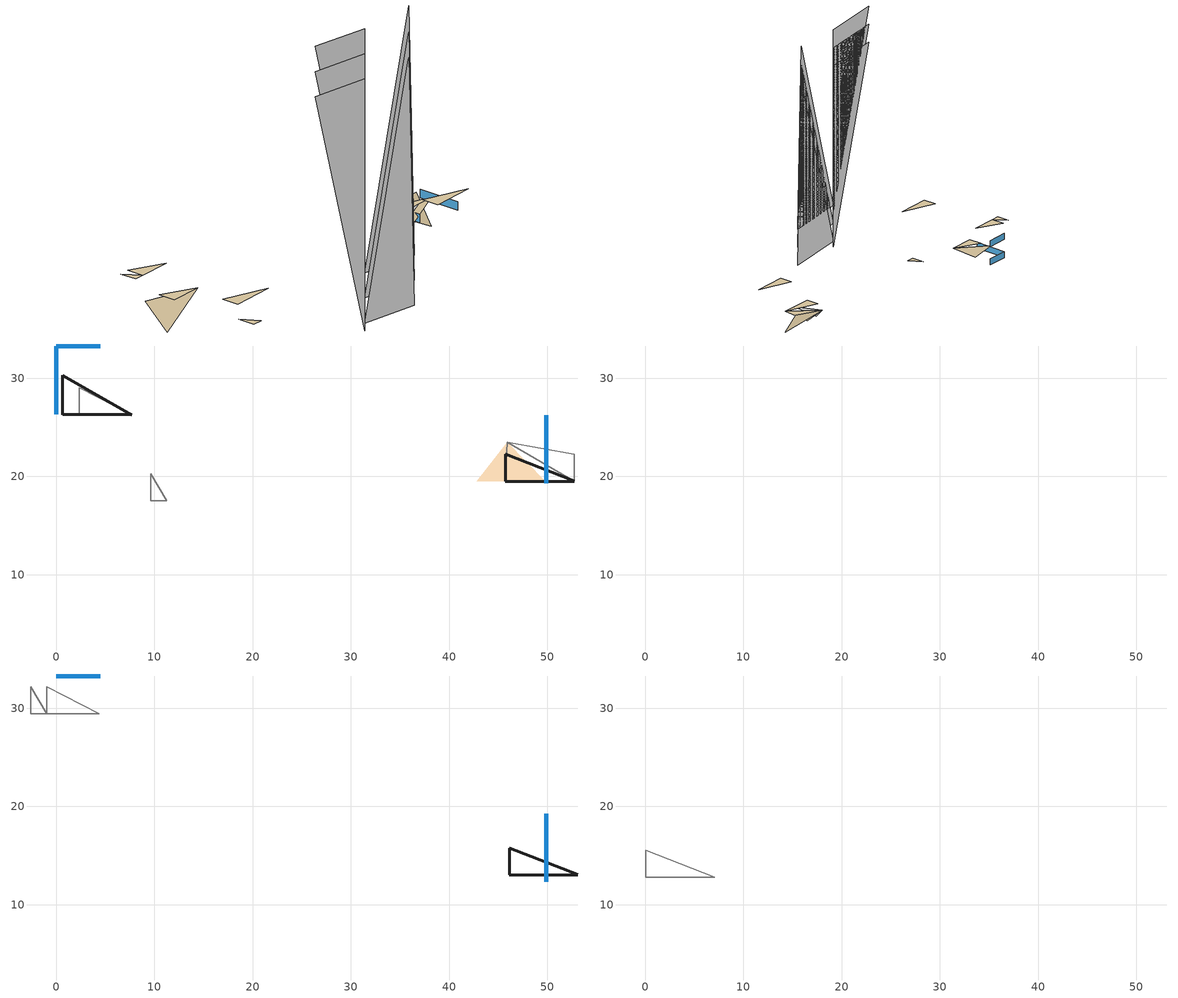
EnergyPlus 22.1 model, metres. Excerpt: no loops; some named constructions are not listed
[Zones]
EnclosedOffice_Mid_6 ZN
 wall outside (nonres_ext_wall): 0.71,30.29,6.96 7.69,26.29,7.76 0.71,26.29,3.25
 wall inside (int_wall): 2.35,29.04 2.35,26.29 7.69,26.29 z7.76
 window (Window_U_0.57_SHGC_0.39): 4.48,33.27 0.03,33.27 z4.98:6.31; 0,33.25 0,26.32 z4.98:6.29
EnclosedOffice_Mid_5 ZN
 wall inside (int_wall): 9.64,20.25 9.64,17.51 11.28,17.51 z3.79
EnclosedOffice_Mid_7 ZN
 wall outside (nonres_ext_wall): 45.74,22.24 45.74,19.5 52.72,19.5 z7.93
 wall inside (int_wall): 45.94,23.5,6.96 52.72,19.5,7.93 45.74,19.5,3.43; 45.94,23.5,6.96 52.72,22.24,7.93 52.72,19.5,3.43
 window (Window_U_0.57_SHGC_0.39): 49.91,19.32 49.91,26.25 z4.98:6.29
 ceiling to MidFloor_Plenum ZN (DropCeiling): 45.94,23.5,6.96 49.79,19.5,7.92 42.81,19.5,3.42
Corridor_Bot_1 ZN
 ceiling to FirstFloor_Plenum ZN (DropCeiling): 16.64,2.74,4.5 5.34,2.74,45.41 16.64,2.74,44.19
Corridor_Bot_2 ZN
 ceiling to FirstFloor_Plenum ZN (DropCeiling): 27.93,2.74,4.5 16.64,2.74,5.72 26.71,2.74,44.19
Corridor_Mid_1 ZN
 ceiling to MidFloor_Plenum ZN (DropCeiling): 16.64,2.74,8.47 5.34,2.74,49.37 16.64,2.74,48.15
Corridor_Mid_2 ZN
 ceiling to MidFloor_Plenum ZN (DropCeiling): 27.93,2.74,8.47 16.64,2.74,9.69 26.71,2.74,48.15
EnclosedOffice_Top_6 ZN
 wall inside (int_wall): -0.95,32.17 -0.95,29.43 4.39,29.43 z11.88; -2.59,32.17 -2.59,29.43 -0.95,29.43 z11.88
 window (Window_U_0.57_SHGC_0.39): 4.48,33.27 0.03,33.27 z8.95:10.27
EnclosedOffice_Top_8 ZN
 wall outside (nonres_ext_wall): 46.14,15.77 46.14,13.02 53.12,13.02 z11
 window (Window_U_0.57_SHGC_0.39): 49.91,12.35 49.91,19.27 z8.95:10.26
Corridor_Top_1 ZN
 ceiling to TopFloor_Plenum ZN (DropCeiling): 16.64,2.74,12.43 5.34,2.74,53.33 16.64,2.74,52.11
Corridor_Top_2 ZN
 ceiling to TopFloor_Plenum ZN (DropCeiling): 27.93,2.74,12.43 16.64,2.74,13.65 26.71,2.74,52.11
EnclosedOffice_Top_4 ZN
 wall inside (int_wall): 0.1,15.55 0.1,12.81 7.08,12.81 z11.7
[Schedule:Compact]
EnclosedOffice_Top_1 ZN Occupancy Schedule: Through: 12/31, For: Monday, Until: 07:00, 0, Until: 07:20, 0, Until: 07:40, 0, Until: 08:00, 0, Until: 08:20, 1, Until: 08:40, 1, Until: 09:00, 0.5, Until: 09:20, 0.5, Until: 09:40, 0.5, Until: 10:00, 0.5, Until: 10:20, 1, Until: 10:40, 1, Until: 11:00, 0.5, Until: 11:20, 0.5, Until: 11:40, 0.5, Until: 12:00, 0.5, Until: 12:20, 0.5, Until: 12:40, 0, Until: 13:00, 0, Until: 13:20, 0.5, Until: 13:40, 0, Until: 14:00, 0.5, Until: 14:20, 0.5, Until: 14:40, 0.5, Until: 15:00, 0.5, Until: 15:20, 1, Until: 15:40, 1, Until: 16:00, 1, Until: 16:20, 1, Until: 16:40, 0.5, Until: 17:00, 0.5, Until: 17:20, 0.5, Until: 17:40, 1, Until: 18:00, 1, Until: 18:20, 0.5, Until: 18:40, 0, Until: 19:00, 0, Until: 19:20, 0, Until: 19:40, 0, Until: 20:00, 0, Until: 20:20, 0, Until: 20:40, 0, Until: 21:00, 0, Until: 24:00, 0, For: Tuesday, Until: 07:00, 0, Until: 07:20, 0, Until: 07:40, 0, Until: 08:00, 0, Until: 08:20, 0, Until: 08:40, 1, Until: 09:00, 1, Until: 09:20, 1, Until: 09:40, 1, Until: 10:00, 1, Until: 10:20, 1, Until: 10:40, 0.5, Until: 11:00, 0.5, Until: 11:20, 1, Until: 11:40, 1, Until: 12:00, 1, Until: 12:20, 1, Until: 12:40, 1, Until: 13:00, 0.5, Until: 13:20, 0, Until: 13:40, 0, Until: 14:00, 0, Until: 14:20, 0.5, Until: 14:40, 0.5, Until: 15:00, 0.5, Until: 15:20, 0.5, Until: 15:40, 0.5, Until: 16:00, 0, Until: 16:20, 0.5, Until: 16:40, 1, Until: 17:00, 1, Until: 17:20, 1, Until: 17:40, 1, Until: 18:00, 0.5, Until: 18:20, 0.5, Until: 18:40, 0.5, Until: 19:00, 0, Until: 19:20, 0, Until: 19:40, 0, Until: 20:00, 0, Until: 20:20, 0, Until: 20:40, 0, Until: 21:00, 0, Until: 24:00, 0, For: Wednesday, Until: 07:00, 0, Until: 07:20, 0, Until: 07:40, 0, Until: 08:00, 0.5, Until: 08:20, 0.5, Until: 08:40, 1, Until: 09:00, 1, Until: 09:20, 1, Until: 09:40, 1, Until: 10:00, 1, Until: 10:20, 1, Until: 10:40, 1, Until: 11:00, 1, Until: 11:20, 1, Until: 11:40, 1, Until: 12:00, 1, Until: 12:20, 1, Until: 12:40, 0.5, Until: 13:00, 0, Until: 13:20, 0, Until: 13:40, 0, Until: 14:00, 0.5, Until: 14:20, 0.5, Until: 14:40, 0.5, Until: 15:00, 0.5, Until: 15:20, 0.5, Until: 15:40, 1, Until: 16:00, 1, Until: 16:20, 1, Until: 16:40, 1, Until: 17:00, 1, Until: 17:20, 1, Until: 17:40, 0.5, Until: 18:00, 0.5, Until: 18:20, 0, Until: 18:40, 0, Until: 19:00, 0, Until: 19:20, 0, Until: 19:40, 0, Until: 20:00, 0, Until: 20:20, 0, Until: 20:40, 0, Until: 21:00, 0, Until: 24:00, 0, For: Thursday, Until: 07:00, 0, Until: 07:20, 0, Until: 07:40, 0.5, Until: 08:00, 0, Until: 08:20, 0.5, Until: 08:40, 0.5, Until: 09:00, 0, Until: 09:20, 0.5, Until: 09:40, 0.5, Until: 10:00, 0.5, Until: 10:20, 1, Until: 10:40, 1, Until: 11:00, 1, Until: 11:20, 1, Until: 11:40, 1, Until: 12:00, 1, Until: 12:20, 0.5, Until: 12:40, 0, Until: 13:00, 0, Until: 13:20, 0.5, Until: 13:40, 0, Until: 14:00, 0.5, Until: 14:20, 0.5, Until: 14:40, 0.5, Until: 15:00, 0.5, Until: 15:20, 1, Until: 15:40, 1, Until: 16:00, 1, Until: 16:20, 1, Until: 16:40, 0.5, Until: 17:00, 0.5, Until: 17:20, 0.5, Until: 17:40, 1, Until: 18:00, 0.5, Until: 18:20, 0.5, Until: 18:40, 0, Until: 19:00, 0, Until: 19:20, 0, Until: 19:40, 0, Until: 20:00, 0, Until: 20:20, 0, Until: 20:40, 0, Until: 21:00, 0, Until: 24:00, 0, For: Friday, Until: 07:00, 0, Until: 07:20, 0, Until: 07:40, 0, Until: 08:00, 0, Until: 08:20, 0.5, Until: 08:40, 0.5, Until: 09:00, 0.5, Until: 09:20, 0.5, Until: 09:40, 0.5, Until: 10:00, 0.5, Until: 10:20, 0.5, Until: 10:40, 0.5, Until: 11:00, 0.5, Until: 11:20, 0.5, Until: 11:40, 0.5, Until: 12:00, 0.5, Until: 12:20, 0.5, Until: 12:40, 0.5, Until: 13:00, 0.5, Until: 13:20, 0.5, Until: 13:40, 0, Until: 14:00, 0, Until: 14:20, 0, Until: 14:40, 0.5, Until: 15:00, 0.5, Until: 15:20, 0.5, Until: 15:40, 0.5, Until: 16:00, 0.5, Until: 16:20, 0.5, Until: 16:40, 0.5, Until: 17:00, 0.5, Until: 17:20, 0.5, Until: 17:40, 0.5, Until: 18:00, 0, Until: 18:20, 0, Until: 18:40, 0.5, Until: 19:00, 0, Until: 19:20, 0, Until: 19:40, 0, Until: 20:00, 0, Until: 20:20, 0, Until: 20:40, 0, Until: 21:00, 0, Until: 24:00, 0, For: Saturday, Until: 07:00, 0, Until: 07:20, 0, Until: 07:40, 0, Until: 08:00, 0, Until: 08:20, 0, Until: 08:40, 0, Until: 09:00, 0, Until: 09:20, 0, Until: 09:40, 0, Until: 10:00, 0, Until: 10:20, 0, Until: 10:40, 0, Until: 11:00, 0, Until: 11:20, 0, Until: 11:40, 0, Until: 12:00, 0, Until: 12:20, 0, Until: 12:40, 0, Until: 13:00, 0, Until: 13:20, 0, Until: 13:40, 0, Until: 14:00, 0, Until: 14:20, 0, Until: 14:40, 0, Until: 15:00, 0, Until: 15:20, 0, Until: 15:40, 0, Until: 16:00, 0, Until: 24:00, 0, For: Sunday WinterDesignDay Holiday CustomDay1 CustomDay2, Until: 24:00, 0, For: SummerDesignDay, Until: 06:00, 0, Until: 22:00, 1, Until: 24:00, 0.05
EnclosedOffice_Top_2 ZN Occupancy Schedule: Through: 12/31, For: Monday, Until: 07:00, 0, Until: 07:20, 0, Until: 07:40, 0, Until: 08:00, 0, Until: 08:20, 1, Until: 08:40, 1, Until: 09:00, 1, Until: 09:20, 1, Until: 09:40, 1, Until: 10:00, 1, Until: 10:20, 1, Until: 10:40, 0.5, Until: 11:00, 0.5, Until: 11:20, 0.5, Until: 11:40, 1, Until: 12:00, 1, Until: 12:20, 1, Until: 12:40, 1, Until: 13:00, 1, Until: 13:20, 0.5, Until: 13:40, 0, Until: 14:00, 0, Until: 14:20, 0.5, Until: 14:40, 1, Until: 15:00, 0.5, Until: 15:20, 0.5, Until: 15:40, 1, Until: 16:00, 1, Until: 16:20, 1, Until: 16:40, 1, Until: 17:00, 0.5, Until: 17:20, 0.5, Until: 17:40, 0.5, Until: 18:00, 0, Until: 18:20, 0.5, Until: 18:40, 0, Until: 19:00, 0, Until: 19:20, 0, Until: 19:40, 0, Until: 20:00, 0, Until: 20:20, 0, Until: 20:40, 0, Until: 21:00, 0, Until: 24:00, 0, For: Tuesday, Until: 07:00, 0, Until: 07:20, 0, Until: 07:40, 0, Until: 08:00, 0, Until: 08:20, 0.5, Until: 08:40, 0.5, Until: 09:00, 1, Until: 09:20, 1, Until: 09:40, 1, Until: 10:00, 0.5, Until: 10:20, 0.5, Until: 10:40, 1, Until: 11:00, 1, Until: 11:20, 1, Until: 11:40, 1, Until: 12:00, 1, Until: 12:20, 1, Until: 12:40, 0.5, Until: 13:00, 0.5, Until: 13:20, 0, Until: 13:40, 0, Until: 14:00, 0.5, Until: 14:20, 1, Until: 14:40, 0.5, Until: 15:00, 0.5, Until: 15:20, 1, Until: 15:40, 1, Until: 16:00, 1, Until: 16:20, 1, Until: 16:40, 1, Until: 17:00, 1, Until: 17:20, 1, Until: 17:40, 1, Until: 18:00, 1, Until: 18:20, 0.5, Until: 18:40, 0, Until: 19:00, 0, Until: 19:20, 0, Until: 19:40, 0, Until: 20:00, 0, Until: 20:20, 0, Until: 20:40, 0, Until: 21:00, 0, Until: 24:00, 0, For: Wednesday, Until: 07:00, 0, Until: 07:20, 0, Until: 07:40, 0, Until: 08:00, 0, Until: 08:20, 1, Until: 08:40, 0.5, Until: 09:00, 0.5, Until: 09:20, 0.5, Until: 09:40, 0.5, Until: 10:00, 0.5, Until: 10:20, 0.5, Until: 10:40, 1, Until: 11:00, 0.5, Until: 11:20, 0.5, Until: 11:40, 0.5, Until: 12:00, 0.5, Until: 12:20, 0.5, Until: 12:40, 1, Until: 13:00, 1, Until: 13:20, 0, Until: 13:40, 0, Until: 14:00, 0, Until: 14:20, 1, Until: 14:40, 1, Until: 15:00, 1, Until: 15:20, 1, Until: 15:40, 1, Until: 16:00, 1, Until: 16:20, 1, Until: 16:40, 0.5, Until: 17:00, 0.5, Until: 17:20, 0.5, Until: 17:40, 1, Until: 18:00, 1, Until: 18:20, 1, Until: 18:40, 0, Until: 19:00, 0, Until: 19:20, 0, Until: 19:40, 0, Until: 20:00, 0, Until: 20:20, 0, Until: 20:40, 0, Until: 21:00, 0, Until: 24:00, 0, For: Thursday, Until: 07:00, 0, Until: 07:20, 0, Until: 07:40, 0, Until: 08:00, 0, Until: 08:20, 0, Until: 08:40, 0.5, Until: 09:00, 0.5, Until: 09:20, 1, Until: 09:40, 1, Until: 10:00, 1, Until: 10:20, 1, Until: 10:40, 1, Until: 11:00, 1, Until: 11:20, 1, Until: 11:40, 1, Until: 12:00, 1, Until: 12:20, 1, Until: 12:40, 1, Until: 13:00, 0.5, Until: 13:20, 0, Until: 13:40, 0, Until: 14:00, 0.5, Until: 14:20, 1, Until: 14:40, 1, Until: 15:00, 1, Until: 15:20, 1, Until: 15:40, 1, Until: 16:00, 1, Until: 16:20, 1, Until: 16:40, 1, Until: 17:00, 1, Until: 17:20, 1, Until: 17:40, 1, Until: 18:00, 0, Until: 18:20, 0, Until: 18:40, 0, Until: 19:00, 0, Until: 19:20, 0, Until: 19:40, 0, Until: 20:00, 0, Until: 20:20, 0, Until: 20:40, 0, Until: 21:00, 0, Until: 24:00, 0, For: Friday, Until: 07:00, 0, Until: 07:20, 0, Until: 07:40, 0, Until: 08:00, 0, Until: 08:20, 0.5, Until: 08:40, 0.5, Until: 09:00, 0.5, Until: 09:20, 0.5, Until: 09:40, 0.5, Until: 10:00, 0.5, Until: 10:20, 0.5, Until: 10:40, 0.5, Until: 11:00, 0.5, Until: 11:20, 0.5, Until: 11:40, 0, Until: 12:00, 0, Until: 12:20, 0, Until: 12:40, 0, Until: 13:00, 0, Until: 13:20, 0.5, Until: 13:40, 0, Until: 14:00, 0, Until: 14:20, 0, Until: 14:40, 0.5, Until: 15:00, 0.5, Until: 15:20, 0.5, Until: 15:40, 0.5, Until: 16:00, 0.5, Until: 16:20, 0.5, Until: 16:40, 0.5, Until: 17:00, 0, Until: 17:20, 0, Until: 17:40, 0, Until: 18:00, 0, Until: 18:20, 0.5, Until: 18:40, 0, Until: 19:00, 0, Until: 19:20, 0, Until: 19:40, 0, Until: 20:00, 0, Until: 20:20, 0, Until: 20:40, 0, Until: 21:00, 0, Until: 24:00, 0, For: Saturday, Until: 07:00, 0, Until: 07:20, 0, Until: 07:40, 0, Until: 08:00, 0, Until: 08:20, 0, Until: 08:40, 0.5, Until: 09:00, 0.5, Until: 09:20, 0.5, Until: 09:40, 0.5, Until: 10:00, 0.5, Until: 10:20, 0.5, Until: 10:40, 0.5, Until: 11:00, 0.5, Until: 11:20, 0.5, Until: 11:40, 0, Until: 12:00, 0, Until: 12:20, 0, Until: 12:40, 0, Until: 13:00, 0, Until: 13:20, 0.5, Until: 13:40, 0, Until: 14:00, 0, Until: 14:20, 0, Until: 14:40, 0, Until: 15:00, 0, Until: 15:20, 0, Until: 15:40, 0, Until: 16:00, 0, Until: 24:00, 0, For: Sunday WinterDesignDay Holiday CustomDay1 CustomDay2, Until: 24:00, 0, For: SummerDesignDay, Until: 06:00, 0, Until: 22:00, 1, Until: 24:00, 0.05
EnclosedOffice_Top_3 ZN Occupancy Schedule: Through: 12/31, For: Monday, Until: 07:00, 0, Until: 07:20, 0, Until: 07:40, 0, Until: 08:00, 0, Until: 08:20, 1, Until: 08:40, 1, Until: 09:00, 1, Until: 09:20, 1, Until: 09:40, 1, Until: 10:00, 0, Until: 10:20, 0, Until: 10:40, 0, Until: 11:00, 0, Until: 11:20, 1, Until: 11:40, 0, Until: 12:00, 0, Until: 12:20, 0, Until: 12:40, 0.5, Until: 13:00, 0, Until: 13:20, 0.5, Until: 13:40, 0, Until: 14:00, 0, Until: 14:20, 1, Until: 14:40, 1, Until: 15:00, 1, Until: 15:20, 1, Until: 15:40, 1, Until: 16:00, 1, Until: 16:20, 1, Until: 16:40, 1, Until: 17:00, 1, Until: 17:20, 1, Until: 17:40, 1, Until: 18:00, 1, Until: 18:20, 0.5, Until: 18:40, 0.5, Until: 19:00, 0.5, Until: 19:20, 0, Until: 19:40, 0, Until: 20:00, 0, Until: 20:20, 0, Until: 20:40, 0, Until: 21:00, 0, Until: 24:00, 0, For: Tuesday, Until: 07:00, 0, Until: 07:20, 0, Until: 07:40, 0, Until: 08:00, 0, Until: 08:20, 0.5, Until: 08:40, 0.5, Until: 09:00, 0.5, Until: 09:20, 1, Until: 09:40, 1, Until: 10:00, 0.5, Until: 10:20, 0.5, Until: 10:40, 0.5, Until: 11:00, 0.5, Until: 11:20, 1, Until: 11:40, 1, Until: 12:00, 1, Until: 12:20, 1, Until: 12:40, 1, Until: 13:00, 0.5, Until: 13:20, 0, Until: 13:40, 0, Until: 14:00, 0, Until: 14:20, 0, Until: 14:40, 0.5, Until: 15:00, 0.5, Until: 15:20, 1, Until: 15:40, 1, Until: 16:00, 1, Until: 16:20, 1, Until: 16:40, 1, Until: 17:00, 1, Until: 17:20, 1, Until: 17:40, 1, Until: 18:00, 0.5, Until: 18:20, 0.5, Until: 18:40, 0, Until: 19:00, 0, Until: 19:20, 0, Until: 19:40, 0, Until: 20:00, 0, Until: 20:20, 0, Until: 20:40, 0, Until: 21:00, 0, Until: 24:00, 0, For: Wednesday, Until: 07:00, 0, Until: 07:20, 0, Until: 07:40, 0, Until: 08:00, 0, Until: 08:20, 0, Until: 08:40, 0, Until: 09:00, 1, Until: 09:20, 1, Until: 09:40, 1, Until: 10:00, 1, Until: 10:20, 1, Until: 10:40, 1, Until: 11:00, 1, Until: 11:20, 1, Until: 11:40, 1, Until: 12:00, 1, Until: 12:20, 1, Until: 12:40, 1, Until: 13:00, 0.5, Until: 13:20, 0, Until: 13:40, 0, Until: 14:00, 1, Until: 14:20, 1, Until: 14:40, 0, Until: 15:00, 0, Until: 15:20, 0.5, Until: 15:40, 1, Until: 16:00, 1, Until: 16:20, 1, Until: 16:40, 0, Until: 17:00, 0, Until: 17:20, 0, Until: 17:40, 1, Until: 18:00, 1, Until: 18:20, 0.5, Until: 18:40, 0.5, Until: 19:00, 0.5, Until: 19:20, 0, Until: 19:40, 0, Until: 20:00, 0, Until: 20:20, 0, Until: 20:40, 0, Until: 21:00, 0, Until: 24:00, 0, For: Thursday, Until: 07:00, 0, Until: 07:20, 0, Until: 07:40, 0, Until: 08:00, 0, Until: 08:20, 0.5, Until: 08:40, 0.5, Until: 09:00, 0.5, Until: 09:20, 1, Until: 09:40, 1, Until: 10:00, 1, Until: 10:20, 1, Until: 10:40, 1, Until: 11:00, 1, Until: 11:20, 1, Until: 11:40, 0.5, Until: 12:00, 0.5, Until: 12:20, 0.5, Until: 12:40, 0, Until: 13:00, 0, Until: 13:20, 0.5, Until: 13:40, 0.5, Until: 14:00, 0.5, Until: 14:20, 0.5, Until: 14:40, 1, Until: 15:00, 0.5, Until: 15:20, 0.5, Until: 15:40, 0.5, Until: 16:00, 0.5, Until: 16:20, 1, Until: 16:40, 1, Until: 17:00, 1, Until: 17:20, 1, Until: 17:40, 1, Until: 18:00, 1, Until: 18:20, 1, Until: 18:40, 1, Until: 19:00, 0, Until: 19:20, 0, Until: 19:40, 0, Until: 20:00, 0, Until: 20:20, 0, Until: 20:40, 0, Until: 21:00, 0, Until: 24:00, 0, For: Friday, Until: 07:00, 0, Until: 07:20, 0, Until: 07:40, 0, Until: 08:00, 0, Until: 08:20, 0, Until: 08:40, 0.5, Until: 09:00, 0.5, Until: 09:20, 0.5, Until: 09:40, 0.5, Until: 10:00, 0.5, Until: 10:20, 0.5, Until: 10:40, 0.5, Until: 11:00, 0.5, Until: 11:20, 0.5, Until: 11:40, 0.5, Until: 12:00, 0.5, Until: 12:20, 0.5, Until: 12:40, 0.5, Until: 13:00, 0.5, Until: 13:20, 0, Until: 13:40, 0, Until: 14:00, 0, Until: 14:20, 0.5, Until: 14:40, 0.5, Until: 15:00, 0.5, Until: 15:20, 0.5, Until: 15:40, 0.5, Until: 16:00, 0.5, Until: 16:20, 0.5, Until: 16:40, 0.5, Until: 17:00, 0.5, Until: 17:20, 0.5, Until: 17:40, 0.5, Until: 18:00, 0.5, Until: 18:20, 0.5, Until: 18:40, 0, Until: 19:00, 0, Until: 19:20, 0, Until: 19:40, 0, Until: 20:00, 0, Until: 20:20, 0, Until: 20:40, 0, Until: 21:00, 0, Until: 24:00, 0, For: Saturday, Until: 07:00, 0, Until: 07:20, 0, Until: 07:40, 0, Until: 08:00, 0, Until: 08:20, 0, Until: 08:40, 0, Until: 09:00, 0, Until: 09:20, 0, Until: 09:40, 0, Until: 10:00, 0, Until: 10:20, 0, Until: 10:40, 0, Until: 11:00, 0, Until: 11:20, 0, Until: 11:40, 0, Until: 12:00, 0, Until: 12:20, 0, Until: 12:40, 0, Until: 13:00, 0, Until: 13:20, 0, Until: 13:40, 0, Until: 14:00, 0, Until: 14:20, 0, Until: 14:40, 0, Until: 15:00, 0, Until: 15:20, 0, Until: 15:40, 0, Until: 16:00, 0, Until: 24:00, 0, For: Sunday WinterDesignDay Holiday CustomDay1 CustomDay2, Until: 24:00, 0, For: SummerDesignDay, Until: 06:00, 0, Until: 22:00, 1, Until: 24:00, 0.05
EnclosedOffice_Top_4 ZN Occupancy Schedule: Through: 12/31, For: Monday, Until: 07:00, 0, Until: 07:20, 0, Until: 07:40, 0, Until: 08:00, 0, Until: 08:20, 0.5, Until: 08:40, 1, Until: 09:00, 1, Until: 09:20, 1, Until: 09:40, 1, Until: 10:00, 0.5, Until: 10:20, 0.5, Until: 10:40, 0.5, Until: 11:00, 0.5, Until: 11:20, 1, Until: 11:40, 0.5, Until: 12:00, 0.5, Until: 12:20, 0.5, Until: 12:40, 0.5, Until: 13:00, 0, Until: 13:20, 0, Until: 13:40, 0.5, Until: 14:00, 0.5, Until: 14:20, 1, Until: 14:40, 0.5, Until: 15:00, 0.5, Until: 15:20, 0.5, Until: 15:40, 1, Until: 16:00, 1, Until: 16:20, 1, Until: 16:40, 1, Until: 17:00, 1, Until: 17:20, 1, Until: 17:40, 1, Until: 18:00, 1, Until: 18:20, 1, Until: 18:40, 0.5, Until: 19:00, 0, Until: 19:20, 0, Until: 19:40, 0, Until: 20:00, 0, Until: 20:20, 0, Until: 20:40, 0, Until: 21:00, 0, Until: 24:00, 0, For: Tuesday, Until: 07:00, 0, Until: 07:20, 0, Until: 07:40, 0, Until: 08:00, 0, Until: 08:20, 0.5, Until: 08:40, 1, Until: 09:00, 1, Until: 09:20, 1, Until: 09:40, 1, Until: 10:00, 1, Until: 10:20, 1, Until: 10:40, 1, Until: 11:00, 1, Until: 11:20, 1, Until: 11:40, 1, Until: 12:00, 1, Until: 12:20, 1, Until: 12:40, 1, Until: 13:00, 0.5, Until: 13:20, 0, Until: 13:40, 0, Until: 14:00, 0, Until: 14:20, 0, Until: 14:40, 0, Until: 15:00, 0, Until: 15:20, 1, Until: 15:40, 1, Until: 16:00, 1, Until: 16:20, 1, Until: 16:40, 1, Until: 17:00, 0.5, Until: 17:20, 0.5, Until: 17:40, 0, Until: 18:00, 0, Until: 18:20, 0.5, Until: 18:40, 0, Until: 19:00, 0, Until: 19:20, 0, Until: 19:40, 0, Until: 20:00, 0, Until: 20:20, 0, Until: 20:40, 0, Until: 21:00, 0, Until: 24:00, 0, For: Wednesday, Until: 07:00, 0, Until: 07:20, 0, Until: 07:40, 0, Until: 08:00, 0.5, Until: 08:20, 0.5, Until: 08:40, 1, Until: 09:00, 1, Until: 09:20, 1, Until: 09:40, 1, Until: 10:00, 1, Until: 10:20, 1, Until: 10:40, 1, Until: 11:00, 1, Until: 11:20, 1, Until: 11:40, 1, Until: 12:00, 0.5, Until: 12:20, 0.5, Until: 12:40, 0.5, Until: 13:00, 0, Until: 13:20, 0, Until: 13:40, 0, Until: 14:00, 0.5, Until: 14:20, 1, Until: 14:40, 1, Until: 15:00, 1, Until: 15:20, 1, Until: 15:40, 1, Until: 16:00, 1, Until: 16:20, 1, Until: 16:40, 0.5, Until: 17:00, 0.5, Until: 17:20, 0.5, Until: 17:40, 0.5, Until: 18:00, 0.5, Until: 18:20, 0.5, Until: 18:40, 1, Until: 19:00, 0.5, Until: 19:20, 0, Until: 19:40, 0, Until: 20:00, 0, Until: 20:20, 0, Until: 20:40, 0, Until: 21:00, 0, Until: 24:00, 0, For: Thursday, Until: 07:00, 0, Until: 07:20, 0, Until: 07:40, 0, Until: 08:00, 0, Until: 08:20, 0.5, Until: 08:40, 0.5, Until: 09:00, 0, Until: 09:20, 0.5, Until: 09:40, 0.5, Until: 10:00, 0.5, Until: 10:20, 1, Until: 10:40, 0.5, Until: 11:00, 0.5, Until: 11:20, 1, Until: 11:40, 1, Until: 12:00, 1, Until: 12:20, 1, Until: 12:40, 0, Until: 13:00, 0, Until: 13:20, 0.5, Until: 13:40, 0.5, Until: 14:00, 0, Until: 14:20, 0.5, Until: 14:40, 0, Until: 15:00, 0.5, Until: 15:20, 1, Until: 15:40, 1, Until: 16:00, 1, Until: 16:20, 1, Until: 16:40, 1, Until: 17:00, 1, Until: 17:20, 1, Until: 17:40, 0.5, Until: 18:00, 0, Until: 18:20, 0, Until: 18:40, 0.5, Until: 19:00, 0, Until: 19:20, 0, Until: 19:40, 0, Until: 20:00, 0, Until: 20:20, 0, Until: 20:40, 0, Until: 21:00, 0, Until: 24:00, 0, For: Friday, Until: 07:00, 0, Until: 07:20, 0, Until: 07:40, 0, Until: 08:00, 0, Until: 08:20, 0.5, Until: 08:40, 0.5, Until: 09:00, 0, Until: 09:20, 0, Until: 09:40, 0.5, Until: 10:00, 0.5, Until: 10:20, 0.5, Until: 10:40, 0.5, Until: 11:00, 0.5, Until: 11:20, 0.5, Until: 11:40, 0.5, Until: 12:00, 0, Until: 12:20, 0, Until: 12:40, 0.5, Until: 13:00, 0, Until: 13:20, 0, Until: 13:40, 0, Until: 14:00, 0.5, Until: 14:20, 0.5, Until: 14:40, 0, Until: 15:00, 0, Until: 15:20, 0, Until: 15:40, 0.5, Until: 16:00, 0.5, Until: 16:20, 0.5, Until: 16:40, 0.5, Until: 17:00, 0.5, Until: 17:20, 0.5, Until: 17:40, 0.5, Until: 18:00, 0.5, Until: 18:20, 0.5, Until: 18:40, 0.5, Until: 19:00, 0, Until: 19:20, 0, Until: 19:40, 0, Until: 20:00, 0, Until: 20:20, 0, Until: 20:40, 0, Until: 21:00, 0, Until: 24:00, 0, For: Saturday, Until: 07:00, 0, Until: 07:20, 0, Until: 07:40, 0, Until: 08:00, 0, Until: 08:20, 0.5, Until: 08:40, 0.5, Until: 09:00, 0.5, Until: 09:20, 0.5, Until: 09:40, 0.5, Until: 10:00, 0.5, Until: 10:20, 0.5, Until: 10:40, 0, Until: 11:00, 0, Until: 11:20, 0.5, Until: 11:40, 0, Until: 12:00, 0, Until: 12:20, 0, Until: 12:40, 0, Until: 13:00, 0, Until: 13:20, 0, Until: 13:40, 0, Until: 14:00, 0, Until: 14:20, 0, Until: 14:40, 0, Until: 15:00, 0, Until: 15:20, 0, Until: 15:40, 0, Until: 16:00, 0, Until: 24:00, 0, For: Sunday WinterDesignDay Holiday CustomDay1 CustomDay2, Until: 24:00, 0, For: SummerDesignDay, Until: 06:00, 0, Until: 22:00, 1, Until: 24:00, 0.05
EnclosedOffice_Top_5 ZN Occupancy Schedule: Through: 12/31, For: Monday, Until: 07:00, 0, Until: 07:20, 0, Until: 07:40, 0, Until: 08:00, 1, Until: 08:20, 1, Until: 08:40, 1, Until: 09:00, 1, Until: 09:20, 1, Until: 09:40, 1, Until: 10:00, 1, Until: 10:20, 1, Until: 10:40, 0.5, Until: 11:00, 0.5, Until: 11:20, 0.5, Until: 11:40, 1, Until: 12:00, 0.5, Until: 12:20, 0.5, Until: 12:40, 0, Until: 13:00, 0, Until: 13:20, 0.5, Until: 13:40, 0, Until: 14:00, 0, Until: 14:20, 0.5, Until: 14:40, 0.5, Until: 15:00, 0.5, Until: 15:20, 0.5, Until: 15:40, 1, Until: 16:00, 1, Until: 16:20, 1, Until: 16:40, 1, Until: 17:00, 1, Until: 17:20, 1, Until: 17:40, 1, Until: 18:00, 0.5, Until: 18:20, 0.5, Until: 18:40, 0, Until: 19:00, 0, Until: 19:20, 0, Until: 19:40, 0, Until: 20:00, 0, Until: 20:20, 0, Until: 20:40, 0, Until: 21:00, 0, Until: 24:00, 0, For: Tuesday, Until: 07:00, 0, Until: 07:20, 0, Until: 07:40, 0, Until: 08:00, 0.5, Until: 08:20, 0.5, Until: 08:40, 1, Until: 09:00, 1, Until: 09:20, 1, Until: 09:40, 1, Until: 10:00, 0.5, Until: 10:20, 0.5, Until: 10:40, 1, Until: 11:00, 0.5, Until: 11:20, 0.5, Until: 11:40, 0.5, Until: 12:00, 0.5, Until: 12:20, 1, Until: 12:40, 0.5, Until: 13:00, 0.5, Until: 13:20, 0, Until: 13:40, 0.5, Until: 14:00, 0, Until: 14:20, 0.5, Until: 14:40, 1, Until: 15:00, 0.5, Until: 15:20, 0.5, Until: 15:40, 1, Until: 16:00, 1, Until: 16:20, 1, Until: 16:40, 1, Until: 17:00, 0.5, Until: 17:20, 0.5, Until: 17:40, 0.5, Until: 18:00, 0, Until: 18:20, 0, Until: 18:40, 0, Until: 19:00, 0, Until: 19:20, 1, Until: 19:40, 0.5, Until: 20:00, 0, Until: 20:20, 0, Until: 20:40, 0, Until: 21:00, 0, Until: 24:00, 0, For: Wednesday, Until: 07:00, 0, Until: 07:20, 0, Until: 07:40, 0, Until: 08:00, 0, Until: 08:20, 0.5, Until: 08:40, 0.5, Until: 09:00, 0.5, Until: 09:20, 0.5, Until: 09:40, 0.5, Until: 10:00, 0.5, Until: 10:20, 0.5, Until: 10:40, 0.5, Until: 11:00, 0, Until: 11:20, 0.5, Until: 11:40, 0.5, Until: 12:00, 0.5, Until: 12:20, 1, Until: 12:40, 1, Until: 13:00, 0.5, Until: 13:20, 0, Until: 13:40, 0, Until: 14:00, 0.5, Until: 14:20, 1, Until: 14:40, 1, Until: 15:00, 0.5, Until: 15:20, 0.5, Until: 15:40, 0.5, Until: 16:00, 0, Until: 16:20, 0, Until: 16:40, 0.5, Until: 17:00, 0.5, Until: 17:20, 1, Until: 17:40, 1, Until: 18:00, 1, Until: 18:20, 0.5, Until: 18:40, 0.5, Until: 19:00, 0.5, Until: 19:20, 0.5, Until: 19:40, 0, Until: 20:00, 0, Until: 20:20, 0, Until: 20:40, 0, Until: 21:00, 0, Until: 24:00, 0, For: Thursday, Until: 07:00, 0, Until: 07:20, 0, Until: 07:40, 0, Until: 08:00, 0.5, Until: 08:20, 0.5, Until: 08:40, 0.5, Until: 09:00, 0.5, Until: 09:20, 1, Until: 09:40, 1, Until: 10:00, 1, Until: 10:20, 1, Until: 10:40, 1, Until: 11:00, 1, Until: 11:20, 1, Until: 11:40, 1, Until: 12:00, 1, Until: 12:20, 1, Until: 12:40, 0, Until: 13:00, 0, Until: 13:20, 0, Until: 13:40, 0, Until: 14:00, 0, Until: 14:20, 0.5, Until: 14:40, 1, Until: 15:00, 1, Until: 15:20, 1, Until: 15:40, 1, Until: 16:00, 0.5, Until: 16:20, 0.5, Until: 16:40, 1, Until: 17:00, 1, Until: 17:20, 0.5, Until: 17:40, 0, Until: 18:00, 0, Until: 18:20, 0, Until: 18:40, 0, Until: 19:00, 0, Until: 19:20, 0, Until: 19:40, 0, Until: 20:00, 0, Until: 20:20, 0, Until: 20:40, 0, Until: 21:00, 0, Until: 24:00, 0, For: Friday, Until: 07:00, 0, Until: 07:20, 0, Until: 07:40, 0, Until: 08:00, 0, Until: 08:20, 0, Until: 08:40, 0.5, Until: 09:00, 0.5, Until: 09:20, 0.5, Until: 09:40, 0.5, Until: 10:00, 0.5, Until: 10:20, 0.5, Until: 10:40, 0.5, Until: 11:00, 0.5, Until: 11:20, 0.5, Until: 11:40, 0.5, Until: 12:00, 0.5, Until: 12:20, 0.5, Until: 12:40, 0.5, Until: 13:00, 0.5, Until: 13:20, 0, Until: 13:40, 0, Until: 14:00, 0, Until: 14:20, 0.5, Until: 14:40, 0.5, Until: 15:00, 0.5, Until: 15:20, 0.5, Until: 15:40, 0.5, Until: 16:00, 0.5, Until: 16:20, 0.5, Until: 16:40, 0.5, Until: 17:00, 0.5, Until: 17:20, 0.5, Until: 17:40, 0.5, Until: 18:00, 0.5, Until: 18:20, 0.5, Until: 18:40, 0.5, Until: 19:00, 0, Until: 19:20, 0, Until: 19:40, 0, Until: 20:00, 0, Until: 20:20, 0, Until: 20:40, 0, Until: 21:00, 0, Until: 24:00, 0, For: Saturday, Until: 07:00, 0, Until: 07:20, 0, Until: 07:40, 0, Until: 08:00, 0, Until: 08:20, 0, Until: 08:40, 0, Until: 09:00, 0, Until: 09:20, 0, Until: 09:40, 0, Until: 10:00, 0, Until: 10:20, 0, Until: 10:40, 0, Until: 11:00, 0, Until: 11:20, 0, Until: 11:40, 0, Until: 12:00, 0, Until: 12:20, 0, Until: 12:40, 0, Until: 13:00, 0, Until: 13:20, 0, Until: 13:40, 0, Until: 14:00, 0, Until: 14:20, 0, Until: 14:40, 0, Until: 15:00, 0, Until: 15:20, 0, Until: 15:40, 0, Until: 16:00, 0, Until: 24:00, 0, For: Sunday WinterDesignDay Holiday CustomDay1 CustomDay2, Until: 24:00, 0, For: SummerDesignDay, Until: 06:00, 0, Until: 22:00, 1, Until: 24:00, 0.05
EnclosedOffice_Top_6 ZN Occupancy Schedule: Through: 12/31, For: Monday, Until: 07:00, 0, Until: 07:20, 0, Until: 07:40, 0, Until: 08:00, 0, Until: 08:20, 0, Until: 08:40, 0.5, Until: 09:00, 0, Until: 09:20, 0.5, Until: 09:40, 1, Until: 10:00, 1, Until: 10:20, 1, Until: 10:40, 0.5, Until: 11:00, 0.5, Until: 11:20, 1, Until: 11:40, 0.5, Until: 12:00, 0.5, Until: 12:20, 0, Until: 12:40, 0.5, Until: 13:00, 0, Until: 13:20, 0.5, Until: 13:40, 0, Until: 14:00, 0, Until: 14:20, 0.5, Until: 14:40, 0.5, Until: 15:00, 0.5, Until: 15:20, 1, Until: 15:40, 0.5, Until: 16:00, 0.5, Until: 16:20, 0.5, Until: 16:40, 1, Until: 17:00, 0, Until: 17:20, 0, Until: 17:40, 0, Until: 18:00, 0, Until: 18:20, 0.5, Until: 18:40, 0, Until: 19:00, 0, Until: 19:20, 0, Until: 19:40, 0, Until: 20:00, 0, Until: 20:20, 0, Until: 20:40, 0, Until: 21:00, 0, Until: 24:00, 0, For: Tuesday, Until: 07:00, 0, Until: 07:20, 0, Until: 07:40, 0, Until: 08:00, 0.5, Until: 08:20, 1, Until: 08:40, 1, Until: 09:00, 0.5, Until: 09:20, 0.5, Until: 09:40, 1, Until: 10:00, 0.5, Until: 10:20, 0.5, Until: 10:40, 0.5, Until: 11:00, 0.5, Until: 11:20, 0.5, Until: 11:40, 1, Until: 12:00, 1, Until: 12:20, 0.5, Until: 12:40, 0, Until: 13:00, 0, Until: 13:20, 0.5, Until: 13:40, 1, Until: 14:00, 1, Until: 14:20, 0.5, Until: 14:40, 0.5, Until: 15:00, 0.5, Until: 15:20, 1, Until: 15:40, 1, Until: 16:00, 1, Until: 16:20, 1, Until: 16:40, 1, Until: 17:00, 1, Until: 17:20, 1, Until: 17:40, 1, Until: 18:00, 0.5, Until: 18:20, 0.5, Until: 18:40, 0, Until: 19:00, 0, Until: 19:20, 0, Until: 19:40, 0, Until: 20:00, 0, Until: 20:20, 0, Until: 20:40, 0, Until: 21:00, 0, Until: 24:00, 0, For: Wednesday, Until: 07:00, 0, Until: 07:20, 0, Until: 07:40, 0, Until: 08:00, 0, Until: 08:20, 1, Until: 08:40, 1, Until: 09:00, 0.5, Until: 09:20, 0.5, Until: 09:40, 0.5, Until: 10:00, 0.5, Until: 10:20, 1, Until: 10:40, 1, Until: 11:00, 1, Until: 11:20, 1, Until: 11:40, 1, Until: 12:00, 1, Until: 12:20, 1, Until: 12:40, 0.5, Until: 13:00, 0.5, Until: 13:20, 0.5, Until: 13:40, 0, Until: 14:00, 0, Until: 14:20, 1, Until: 14:40, 1, Until: 15:00, 0.5, Until: 15:20, 0.5, Until: 15:40, 1, Until: 16:00, 0.5, Until: 16:20, 0.5, Until: 16:40, 0.5, Until: 17:00, 0, Until: 17:20, 0.5, Until: 17:40, 0, Until: 18:00, 0, Until: 18:20, 0, Until: 18:40, 0, Until: 19:00, 0, Until: 19:20, 0, Until: 19:40, 0, Until: 20:00, 0, Until: 20:20, 0, Until: 20:40, 0, Until: 21:00, 0, Until: 24:00, 0, For: Thursday, Until: 07:00, 0, Until: 07:20, 0, Until: 07:40, 0, Until: 08:00, 0.5, Until: 08:20, 0.5, Until: 08:40, 1, Until: 09:00, 0.5, Until: 09:20, 0.5, Until: 09:40, 1, Until: 10:00, 1, Until: 10:20, 1, Until: 10:40, 1, Until: 11:00, 1, Until: 11:20, 1, Until: 11:40, 1, Until: 12:00, 1, Until: 12:20, 1, Until: 12:40, 0.5, Until: 13:00, 0, Until: 13:20, 0.5, Until: 13:40, 0.5, Until: 14:00, 1, Until: 14:20, 1, Until: 14:40, 1, Until: 15:00, 0.5, Until: 15:20, 0.5, Until: 15:40, 0, Until: 16:00, 0, Until: 16:20, 1, Until: 16:40, 1, Until: 17:00, 1, Until: 17:20, 1, Until: 17:40, 1, Until: 18:00, 1, Until: 18:20, 1, Until: 18:40, 0.5, Until: 19:00, 0, Until: 19:20, 0, Until: 19:40, 0, Until: 20:00, 0, Until: 20:20, 0, Until: 20:40, 0, Until: 21:00, 0, Until: 24:00, 0, For: Friday, Until: 07:00, 0, Until: 07:20, 0, Until: 07:40, 0, Until: 08:00, 0, Until: 08:20, 0.5, Until: 08:40, 0.5, Until: 09:00, 0.5, Until: 09:20, 0.5, Until: 09:40, 0.5, Until: 10:00, 0.5, Until: 10:20, 0.5, Until: 10:40, 0.5, Until: 11:00, 0.5, Until: 11:20, 0.5, Until: 11:40, 0.5, Until: 12:00, 0.5, Until: 12:20, 0.5, Until: 12:40, 0.5, Until: 13:00, 0, Until: 13:20, 0, Until: 13:40, 0.5, Until: 14:00, 0.5, Until: 14:20, 0.5, Until: 14:40, 0.5, Until: 15:00, 0.5, Until: 15:20, 0.5, Until: 15:40, 0.5, Until: 16:00, 0.5, Until: 16:20, 0.5, Until: 16:40, 0.5, Until: 17:00, 0.5, Until: 17:20, 0.5, Until: 17:40, 0.5, Until: 18:00, 0.5, Until: 18:20, 0.5, Until: 18:40, 0.5, Until: 19:00, 0.5, Until: 19:20, 0, Until: 19:40, 0, Until: 20:00, 0, Until: 20:20, 0, Until: 20:40, 0, Until: 21:00, 0, Until: 24:00, 0, For: Saturday, Until: 07:00, 0, Until: 07:20, 0, Until: 07:40, 0, Until: 08:00, 0, Until: 08:20, 0.5, Until: 08:40, 0.5, Until: 09:00, 0.5, Until: 09:20, 0.5, Until: 09:40, 0.5, Until: 10:00, 0.5, Until: 10:20, 0.5, Until: 10:40, 0.5, Until: 11:00, 0.5, Until: 11:20, 0.5, Until: 11:40, 0, Until: 12:00, 0, Until: 12:20, 0, Until: 12:40, 0.5, Until: 13:00, 0.5, Until: 13:20, 0.5, Until: 13:40, 0, Until: 14:00, 0, Until: 14:20, 0, Until: 14:40, 0, Until: 15:00, 0, Until: 15:20, 0, Until: 15:40, 0, Until: 16:00, 0, Until: 24:00, 0, For: Sunday WinterDesignDay Holiday CustomDay1 CustomDay2, Until: 24:00, 0, For: SummerDesignDay, Until: 06:00, 0, Until: 22:00, 1, Until: 24:00, 0.05
EnclosedOffice_Top_7 ZN Occupancy Schedule: Through: 12/31, For: Monday, Until: 07:00, 0, Until: 07:20, 0, Until: 07:40, 0, Until: 08:00, 0, Until: 08:20, 1, Until: 08:40, 1, Until: 09:00, 1, Until: 09:20, 1, Until: 09:40, 1, Until: 10:00, 1, Until: 10:20, 1, Until: 10:40, 0.5, Until: 11:00, 0.5, Until: 11:20, 0.5, Until: 11:40, 1, Until: 12:00, 1, Until: 12:20, 1, Until: 12:40, 0.5, Until: 13:00, 0, Until: 13:20, 0, Until: 13:40, 0.5, Until: 14:00, 1, Until: 14:20, 1, Until: 14:40, 1, Until: 15:00, 1, Until: 15:20, 1, Until: 15:40, 0, Until: 16:00, 0, Until: 16:20, 0.5, Until: 16:40, 1, Until: 17:00, 1, Until: 17:20, 1, Until: 17:40, 1, Until: 18:00, 1, Until: 18:20, 1, Until: 18:40, 0.5, Until: 19:00, 0.5, Until: 19:20, 0, Until: 19:40, 0, Until: 20:00, 0, Until: 20:20, 0, Until: 20:40, 0, Until: 21:00, 0, Until: 24:00, 0, For: Tuesday, Until: 07:00, 0, Until: 07:20, 0, Until: 07:40, 0, Until: 08:00, 0, Until: 08:20, 0, Until: 08:40, 0.5, Until: 09:00, 1, Until: 09:20, 1, Until: 09:40, 1, Until: 10:00, 0.5, Until: 10:20, 0.5, Until: 10:40, 0.5, Until: 11:00, 0.5, Until: 11:20, 1, Until: 11:40, 1, Until: 12:00, 1, Until: 12:20, 1, Until: 12:40, 0.5, Until: 13:00, 0.5, Until: 13:20, 0, Until: 13:40, 0, Until: 14:00, 0.5, Until: 14:20, 0.5, Until: 14:40, 1, Until: 15:00, 1, Until: 15:20, 1, Until: 15:40, 1, Until: 16:00, 1, Until: 16:20, 1, Until: 16:40, 1, Until: 17:00, 0, Until: 17:20, 0, Until: 17:40, 0.5, Until: 18:00, 0, Until: 18:20, 0.5, Until: 18:40, 0, Until: 19:00, 0, Until: 19:20, 0, Until: 19:40, 0, Until: 20:00, 0, Until: 20:20, 0, Until: 20:40, 0, Until: 21:00, 0, Until: 24:00, 0, For: Wednesday, Until: 07:00, 0, Until: 07:20, 0, Until: 07:40, 0, Until: 08:00, 0, Until: 08:20, 0, Until: 08:40, 1, Until: 09:00, 0.5, Until: 09:20, 0.5, Until: 09:40, 0.5, Until: 10:00, 0.5, Until: 10:20, 1, Until: 10:40, 1, Until: 11:00, 1, Until: 11:20, 1, Until: 11:40, 0.5, Until: 12:00, 0.5, Until: 12:20, 1, Until: 12:40, 1, Until: 13:00, 0.5, Until: 13:20, 0, Until: 13:40, 0, Until: 14:00, 0.5, Until: 14:20, 1, Until: 14:40, 1, Until: 15:00, 1, Until: 15:20, 1, Until: 15:40, 1, Until: 16:00, 1, Until: 16:20, 1, Until: 16:40, 0.5, Until: 17:00, 0.5, Until: 17:20, 0.5, Until: 17:40, 1, Until: 18:00, 1, Until: 18:20, 0.5, Until: 18:40, 0.5, Until: 19:00, 0.5, Until: 19:20, 0, Until: 19:40, 0, Until: 20:00, 0, Until: 20:20, 0, Until: 20:40, 0, Until: 21:00, 0, Until: 24:00, 0, For: Thursday, Until: 07:00, 0, Until: 07:20, 0, Until: 07:40, 0, Until: 08:00, 0, Until: 08:20, 0, Until: 08:40, 1, Until: 09:00, 1, Until: 09:20, 1, Until: 09:40, 1, Until: 10:00, 1, Until: 10:20, 1, Until: 10:40, 1, Until: 11:00, 0.5, Until: 11:20, 0.5, Until: 11:40, 0.5, Until: 12:00, 0.5, Until: 12:20, 0.5, Until: 12:40, 0.5, Until: 13:00, 0.5, Until: 13:20, 0.5, Until: 13:40, 0.5, Until: 14:00, 0.5, Until: 14:20, 1, Until: 14:40, 1, Until: 15:00, 1, Until: 15:20, 1, Until: 15:40, 1, Until: 16:00, 1, Until: 16:20, 1, Until: 16:40, 1, Until: 17:00, 1, Until: 17:20, 1, Until: 17:40, 0.5, Until: 18:00, 0.5, Until: 18:20, 0.5, Until: 18:40, 0.5, Until: 19:00, 0, Until: 19:20, 0, Until: 19:40, 0, Until: 20:00, 0, Until: 20:20, 0, Until: 20:40, 0, Until: 21:00, 0, Until: 24:00, 0, For: Friday, Until: 07:00, 0, Until: 07:20, 0, Until: 07:40, 0, Until: 08:00, 0, Until: 08:20, 0, Until: 08:40, 0, Until: 09:00, 0, Until: 09:20, 0, Until: 09:40, 0, Until: 10:00, 0, Until: 10:20, 0.5, Until: 10:40, 0.5, Until: 11:00, 0.5, Until: 11:20, 0.5, Until: 11:40, 0, Until: 12:00, 0, Until: 12:20, 0, Until: 12:40, 0, Until: 13:00, 0, Until: 13:20, 0.5, Until: 13:40, 0, Until: 14:00, 0, Until: 14:20, 0, Until: 14:40, 0, Until: 15:00, 0, Until: 15:20, 0, Until: 15:40, 0.5, Until: 16:00, 0.5, Until: 16:20, 0.5, Until: 16:40, 0.5, Until: 17:00, 0.5, Until: 17:20, 0.5, Until: 17:40, 0.5, Until: 18:00, 0.5, Until: 18:20, 0, Until: 18:40, 0, Until: 19:00, 0, Until: 19:20, 0, Until: 19:40, 0, Until: 20:00, 0, Until: 20:20, 0, Until: 20:40, 0, Until: 21:00, 0, Until: 24:00, 0, For: Saturday, Until: 07:00, 0, Until: 07:20, 0, Until: 07:40, 0, Until: 08:00, 0, Until: 08:20, 0, Until: 08:40, 0, Until: 09:00, 0, Until: 09:20, 0, Until: 09:40, 0, Until: 10:00, 0, Until: 10:20, 0, Until: 10:40, 0, Until: 11:00, 0, Until: 11:20, 0, Until: 11:40, 0, Until: 12:00, 0, Until: 12:20, 0, Until: 12:40, 0, Until: 13:00, 0, Until: 13:20, 0, Until: 13:40, 0, Until: 14:00, 0, Until: 14:20, 0, Until: 14:40, 0, Until: 15:00, 0, Until: 15:20, 0, Until: 15:40, 0, Until: 16:00, 0, Until: 24:00, 0, For: Sunday WinterDesignDay Holiday CustomDay1 CustomDay2, Until: 24:00, 0, For: SummerDesignDay, Until: 06:00, 0, Until: 22:00, 1, Until: 24:00, 0.05
EnclosedOffice_Top_8 ZN Occupancy Schedule: Through: 12/31, For: Monday, Until: 07:00, 0, Until: 07:20, 0, Until: 07:40, 0, Until: 08:00, 0, Until: 08:20, 0.5, Until: 08:40, 1, Until: 09:00, 1, Until: 09:20, 1, Until: 09:40, 0.5, Until: 10:00, 0.5, Until: 10:20, 1, Until: 10:40, 0.5, Until: 11:00, 0.5, Until: 11:20, 1, Until: 11:40, 0.5, Until: 12:00, 0.5, Until: 12:20, 0.5, Until: 12:40, 0.5, Until: 13:00, 0.5, Until: 13:20, 0.5, Until: 13:40, 0, Until: 14:00, 0, Until: 14:20, 1, Until: 14:40, 1, Until: 15:00, 1, Until: 15:20, 1, Until: 15:40, 1, Until: 16:00, 1, Until: 16:20, 1, Until: 16:40, 1, Until: 17:00, 0, Until: 17:20, 0, Until: 17:40, 0.5, Until: 18:00, 0.5, Until: 18:20, 0.5, Until: 18:40, 0.5, Until: 19:00, 0, Until: 19:20, 0, Until: 19:40, 0, Until: 20:00, 0, Until: 20:20, 0, Until: 20:40, 0, Until: 21:00, 0, Until: 24:00, 0, For: Tuesday, Until: 07:00, 0, Until: 07:20, 0, Until: 07:40, 0, Until: 08:00, 0.5, Until: 08:20, 1, Until: 08:40, 0.5, Until: 09:00, 0.5, Until: 09:20, 1, Until: 09:40, 1, Until: 10:00, 0.5, Until: 10:20, 0.5, Until: 10:40, 0.5, Until: 11:00, 0.5, Until: 11:20, 1, Until: 11:40, 1, Until: 12:00, 0.5, Until: 12:20, 0.5, Until: 12:40, 0, Until: 13:00, 0, Until: 13:20, 0, Until: 13:40, 1, Until: 14:00, 0, Until: 14:20, 0, Until: 14:40, 0.5, Until: 15:00, 0.5, Until: 15:20, 1, Until: 15:40, 0.5, Until: 16:00, 0.5, Until: 16:20, 0.5, Until: 16:40, 0, Until: 17:00, 0, Until: 17:20, 0.5, Until: 17:40, 0, Until: 18:00, 0, Until: 18:20, 0, Until: 18:40, 0, Until: 19:00, 0, Until: 19:20, 0.5, Until: 19:40, 0, Until: 20:00, 0, Until: 20:20, 0, Until: 20:40, 0, Until: 21:00, 0, Until: 24:00, 0, For: Wednesday, Until: 07:00, 0, Until: 07:20, 0, Until: 07:40, 0, Until: 08:00, 0.5, Until: 08:20, 1, Until: 08:40, 1, Until: 09:00, 1, Until: 09:20, 1, Until: 09:40, 1, Until: 10:00, 1, Until: 10:20, 1, Until: 10:40, 1, Until: 11:00, 1, Until: 11:20, 1, Until: 11:40, 1, Until: 12:00, 1, Until: 12:20, 1, Until: 12:40, 1, Until: 13:00, 1, Until: 13:20, 0.5, Until: 13:40, 0, Until: 14:00, 0, Until: 14:20, 0.5, Until: 14:40, 1, Until: 15:00, 1, Until: 15:20, 1, Until: 15:40, 0.5, Until: 16:00, 0.5, Until: 16:20, 0.5, Until: 16:40, 1, Until: 17:00, 1, Until: 17:20, 1, Until: 17:40, 1, Until: 18:00, 0.5, Until: 18:20, 0, Until: 18:40, 0, Until: 19:00, 0, Until: 19:20, 0, Until: 19:40, 0, Until: 20:00, 0, Until: 20:20, 0, Until: 20:40, 0, Until: 21:00, 0, Until: 24:00, 0, For: Thursday, Until: 07:00, 0, Until: 07:20, 0, Until: 07:40, 0, Until: 08:00, 0, Until: 08:20, 1, Until: 08:40, 1, Until: 09:00, 1, Until: 09:20, 1, Until: 09:40, 1, Until: 10:00, 1, Until: 10:20, 1, Until: 10:40, 1, Until: 11:00, 1, Until: 11:20, 1, Until: 11:40, 1, Until: 12:00, 1, Until: 12:20, 1, Until: 12:40, 0.5, Until: 13:00, 0.5, Until: 13:20, 0, Until: 13:40, 0.5, Until: 14:00, 1, Until: 14:20, 1, Until: 14:40, 1, Until: 15:00, 0.5, Until: 15:20, 0.5, Until: 15:40, 0.5, Until: 16:00, 0.5, Until: 16:20, 1, Until: 16:40, 1, Until: 17:00, 0.5, Until: 17:20, 0.5, Until: 17:40, 1, Until: 18:00, 0, Until: 18:20, 0, Until: 18:40, 0, Until: 19:00, 0, Until: 19:20, 0, Until: 19:40, 0, Until: 20:00, 0, Until: 20:20, 0, Until: 20:40, 0, Until: 21:00, 0, Until: 24:00, 0, For: Friday, Until: 07:00, 0, Until: 07:20, 0, Until: 07:40, 0, Until: 08:00, 0, Until: 08:20, 0.5, Until: 08:40, 0.5, Until: 09:00, 0.5, Until: 09:20, 0.5, Until: 09:40, 0.5, Until: 10:00, 0.5, Until: 10:20, 0.5, Until: 10:40, 0.5, Until: 11:00, 0.5, Until: 11:20, 0.5, Until: 11:40, 0.5, Until: 12:00, 0.5, Until: 12:20, 0.5, Until: 12:40, 0.5, Until: 13:00, 0, Until: 13:20, 0, Until: 13:40, 0.5, Until: 14:00, 0.5, Until: 14:20, 0.5, Until: 14:40, 0, Until: 15:00, 0, Until: 15:20, 0.5, Until: 15:40, 0.5, Until: 16:00, 0, Until: 16:20, 0, Until: 16:40, 0, Until: 17:00, 0, Until: 17:20, 0.5, Until: 17:40, 0.5, Until: 18:00, 0.5, Until: 18:20, 0, Until: 18:40, 0, Until: 19:00, 0, Until: 19:20, 0, Until: 19:40, 0, Until: 20:00, 0, Until: 20:20, 0, Until: 20:40, 0, Until: 21:00, 0, Until: 24:00, 0, For: Saturday, Until: 07:00, 0, Until: 07:20, 0, Until: 07:40, 0, Until: 08:00, 0, Until: 08:20, 0.5, Until: 08:40, 0.5, Until: 09:00, 0.5, Until: 09:20, 0.5, Until: 09:40, 0.5, Until: 10:00, 0.5, Until: 10:20, 0.5, Until: 10:40, 0.5, Until: 11:00, 0, Until: 11:20, 0, Until: 11:40, 0, Until: 12:00, 0, Until: 12:20, 0.5, Until: 12:40, 0, Until: 13:00, 0, Until: 13:20, 0.5, Until: 13:40, 0, Until: 14:00, 0, Until: 14:20, 0, Until: 14:40, 0, Until: 15:00, 0, Until: 15:20, 0, Until: 15:40, 0, Until: 16:00, 0, Until: 24:00, 0, For: Sunday WinterDesignDay Holiday CustomDay1 CustomDay2, Until: 24:00, 0, For: SummerDesignDay, Until: 06:00, 0, Until: 22:00, 1, Until: 24:00, 0.05
